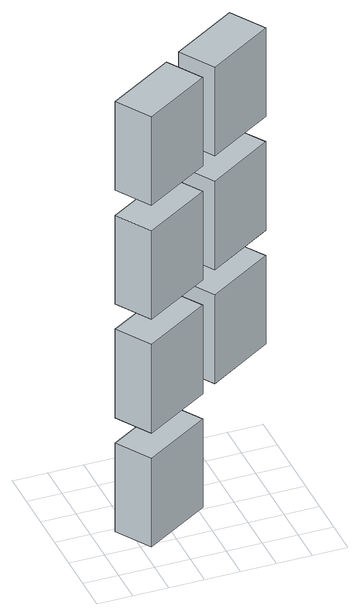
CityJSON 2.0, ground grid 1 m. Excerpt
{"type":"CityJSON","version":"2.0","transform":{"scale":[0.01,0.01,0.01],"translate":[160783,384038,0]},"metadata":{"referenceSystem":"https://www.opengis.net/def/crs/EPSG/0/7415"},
"CityObjects":{
"object1":{"type":"GenericCityObject","attributes":{"dateOfSale":1998,"storeyNumber":2,"useType":"residential"},"geometry":[{"type":"MultiSurface","lod":"2","boundaries":[[[0,1,2,3]],[[0,3,4,5]],[[3,2,6,4]],[[2,1,7,6]],[[1,0,5,7]],[[5,4,6,7]]]}]},
"object2":{"type":"GenericCityObject","attributes":{"dateOfSale":2015,"storeyNumber":2,"useType":"residential"},"geometry":[{"type":"MultiSurface","lod":"2","boundaries":[[[8,9,10,11]],[[8,11,12,13]],[[11,10,14,12]],[[10,9,15,14]],[[9,8,13,15]],[[13,12,14,15]]]}]},
"object3":{"type":"GenericCityObject","attributes":{"valuation":{"dateOfValuation":2023,"assessedValue":258000,"valueType":"taxValue","vID":1},"vuType":"condominiumUnit"},"geometry":[{"type":"MultiSurface","lod":"2","boundaries":[[[16,17,18,19]],[[16,19,20,21]],[[19,18,22,20]],[[18,17,23,22]],[[17,16,21,23]],[[21,20,22,23]]]}]},
"object4":{"type":"GenericCityObject","attributes":{"valuation":{"dateOfValuation":2023,"assessedValue":285000,"valueType":"taxValue","vID":1},"vuType":"condominiumUnit"},"geometry":[{"type":"MultiSurface","lod":"2","boundaries":[[[0,1,2,3]],[[0,3,4,5]],[[3,2,6,4]],[[2,1,7,6]],[[1,0,5,7]],[[5,4,6,7]]]}]},
"object5":{"type":"GenericCityObject","attributes":{"valuation":{"dateOfValuation":2023,"assessedValue":271000,"valueType":"taxValue","vID":1},"vuType":"condominiumUnit"},"geometry":[{"type":"MultiSurface","lod":"2","boundaries":[[[24,25,26,27]],[[24,27,28,29]],[[27,26,30,28]],[[26,25,31,30]],[[25,24,29,31]],[[29,28,30,31]]]}]},
"object6":{"type":"GenericCityObject","attributes":{"valuation":{"dateOfValuation":2023,"assessedValue":258000,"valueType":"taxValue","vID":1},"vuType":"condominiumUnit"},"geometry":[{"type":"MultiSurface","lod":"2","boundaries":[[[8,9,10,11]],[[8,11,12,13]],[[11,10,14,12]],[[10,9,15,14]],[[9,8,13,15]],[[13,12,14,15]]]}]},
"object7":{"type":"GenericCityObject","attributes":{"type":"storage"},"geometry":[{"type":"MultiSurface","lod":"2","boundaries":[[[32,33,34,35]],[[32,35,36,37]],[[35,34,38,36]],[[34,33,39,38]],[[33,32,37,39]],[[37,36,38,39]]]}]},
"object8":{"type":"GenericCityObject","attributes":{"type":"storage"},"geometry":[{"type":"MultiSurface","lod":"2","boundaries":[[[40,41,42,43]],[[40,43,44,45]],[[43,42,46,44]],[[42,41,47,46]],[[41,40,45,47]],[[45,44,46,47]]]}]},
"object9":{"type":"GenericCityObject","attributes":{"type":"storage"},"geometry":[{"type":"MultiSurface","lod":"2","boundaries":[[[48,49,50,51]],[[48,51,52,53]],[[51,50,54,52]],[[50,49,55,54]],[[49,48,53,55]],[[53,52,54,55]]]}]}
},
"vertices":[
[64,188,720],[253,306,720],[316,206,720],[126,88,720],[126,88,1000],[64,188,1000],[316,206,1000],[253,306,1000],
[64,188,1080],[253,306,1080],[316,206,1080],[126,88,1080],[126,88,1360],[64,188,1360],[316,206,1360],[253,306,1360],
[64,188,360],[253,306,360],[316,206,360],[126,88,360],[126,88,640],[64,188,640],[316,206,640],[253,306,640],
[64,188,0],[253,306,0],[316,206,0],[126,88,0],[126,88,280],[64,188,280],[316,206,280],[253,306,280],
[299,337,360],[488,455,360],[550,356,360],[361,237,360],[361,237,640],[299,337,640],[550,356,640],[488,455,640],
[299,337,720],[488,455,720],[550,356,720],[361,237,720],[361,237,1000],[299,337,1000],[550,356,1000],[488,455,1000],
[299,337,1080],[488,455,1080],[550,356,1080],[361,237,1080],[361,237,1360],[299,337,1360],[550,356,1360],[488,455,1360]
]}
